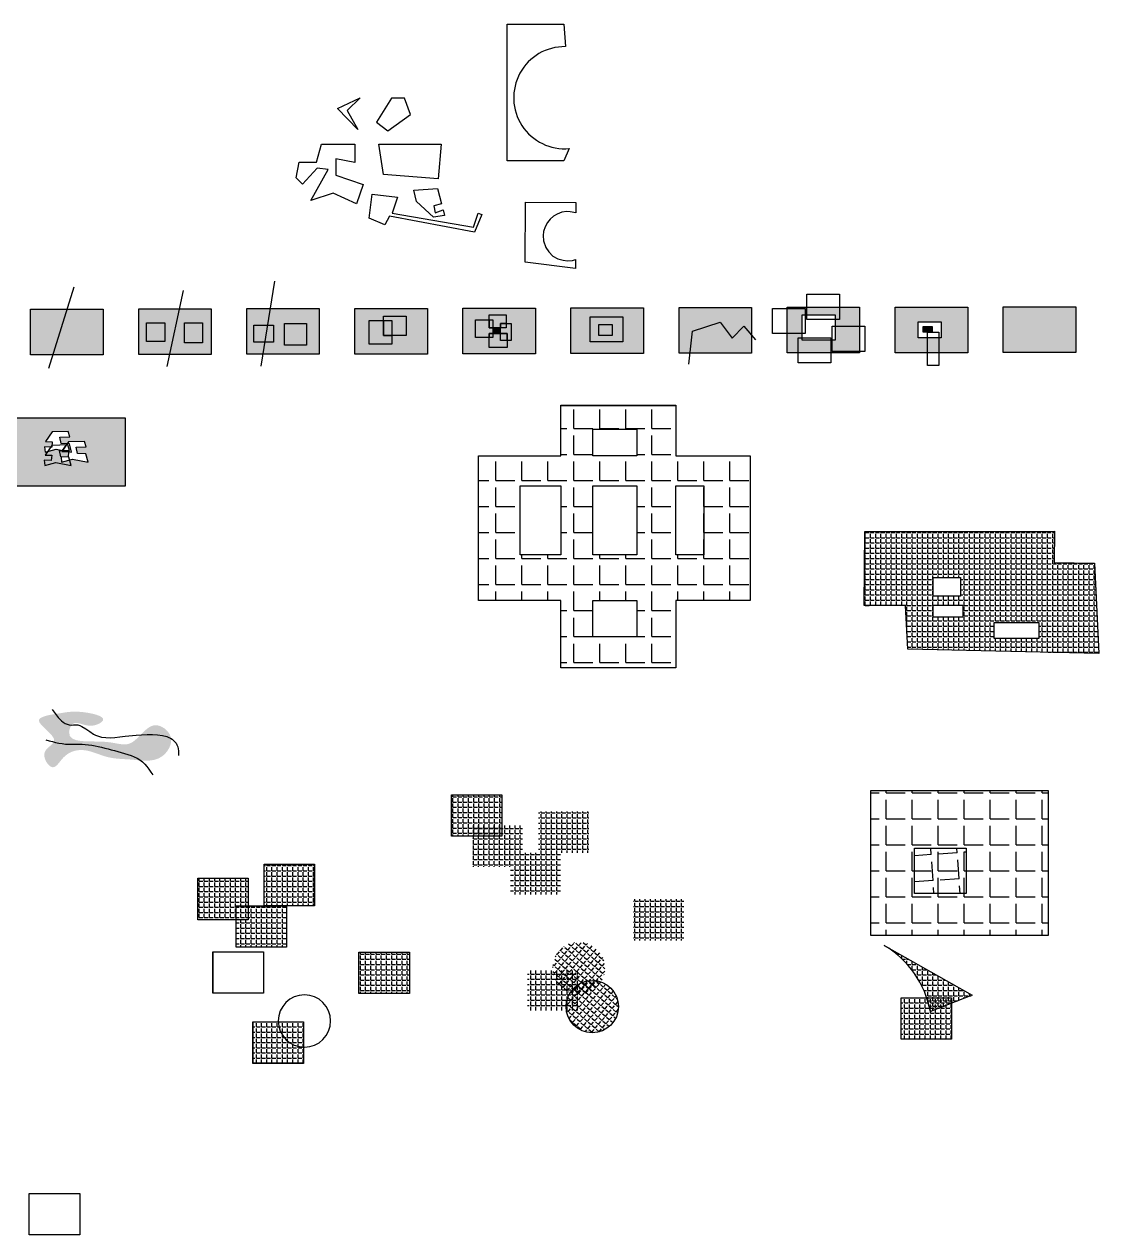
# Model space of a CAD drawing. Header units: millimetres. Extents: x -355 to 1127, y -279 to 387.
# Drawn here: x 117.9 to 406.3, y -62.8 to 262.2 of the extents above; entities that cross this region are included whole.
import ezdxf

# ---------------------------------------------------------------- set-up
doc = ezdxf.new("R2010")
doc.units = ezdxf.units.MM
pattern_1 = [(0, (0, 0), (0, 1.397), [1.016, -0.381]), (90, (0, 0), (-1.397, 9e-17), [1.016, -0.381])]
pattern_2 = [(0, (73.6357, 14.1829), (0, 1.397), [1.016, -0.381]), (90, (73.6357, 14.1829), (-1.397, 9e-17), [1.016, -0.381])]
pattern_3 = [(0, (0, 0), (0, 6.985), [5.08, -1.905]), (90, (0, 0), (-6.985, 4e-16), [5.08, -1.905])]

msp = doc.modelspace()

# ---------------------------------------------------------------- hatches: boundary and pattern name
for points in [[(119.63, 185.67), (139.09, 185.67), (139.09, 173.41), (119.63, 173.41)], [(148.64, 185.74), (168.1, 185.74), (168.1, 173.49), (148.64, 173.49)], [(177.64, 185.82), (197.1, 185.82), (197.1, 173.56), (177.64, 173.56)], [(264.66, 186.04), (284.12, 186.04), (284.12, 173.78), (264.66, 173.78)], [(293.67, 186.11), (313.13, 186.11), (313.13, 173.85), (293.67, 173.85)], [(380.68, 186.33), (400.14, 186.33), (400.14, 174.07), (380.68, 174.07)], [(214.33, 182.6), (214.33, 178.63), (216.54, 178.63), (216.54, 176.29), (210.51, 176.29), (210.51, 182.6)], [(214.33, 183.84), (220.43, 183.84), (220.43, 178.63), (214.33, 178.63)], [(242.68, 182.82), (242.68, 180.63), (243.65, 180.63), (243.65, 179.16), (242.73, 179.16), (242.73, 178.05), (239.03, 178.05), (239.03, 182.82)], [(247.29, 181.87), (245.72, 181.87), (245.72, 180.63), (242.68, 180.63), (242.68, 184.12), (247.29, 184.12)], [(242.73, 179.16), (247.52, 179.16), (247.52, 175.39), (242.73, 175.39)], [(243.65, 179.16), (245.72, 179.16), (245.72, 180.63), (243.65, 180.63)], [(247.52, 177.27), (247.52, 179.16), (245.72, 179.16), (245.72, 181.87), (248.57, 181.87), (248.57, 177.27)], [(359.19, 180.99), (361.59, 180.99), (361.59, 179.48), (359.19, 179.48)]]:
    msp.add_hatch(color=215).paths.add_polyline_path(points)
h = msp.add_hatch(color=215)
h.paths.add_polyline_path([(226.11, 173.63), (206.65, 173.63), (206.65, 185.89), (226.11, 185.89)])
h.paths.add_polyline_path([(214.33, 182.6), (214.33, 183.84), (220.43, 183.84), (220.43, 178.63), (216.54, 178.63), (216.54, 176.29), (210.51, 176.29), (210.51, 182.6)], flags=16)
h = msp.add_hatch(color=215)
h.paths.add_polyline_path([(235.66, 185.96), (255.12, 185.96), (255.12, 173.71), (235.66, 173.71)])
h.paths.add_polyline_path([(242.68, 182.82), (242.68, 184.12), (247.29, 184.12), (247.29, 181.87), (248.57, 181.87), (248.57, 177.27), (247.52, 177.27), (247.52, 175.39), (242.73, 175.39), (242.73, 178.05), (239.03, 178.05), (239.03, 182.82)], flags=16)
h = msp.add_hatch(color=215)
h.paths.add_polyline_path([(342.13, 186.18), (342.13, 173.93), (322.67, 173.93), (322.67, 186.18)])
h.paths.add_polyline_path([(326.75, 184.16), (335.54, 184.16), (335.54, 177.4), (326.75, 177.4)], flags=16)
h = msp.add_hatch(color=215)
h.paths.add_polyline_path([(371.14, 186.26), (371.14, 174), (351.68, 174), (351.68, 186.26)])
h.paths.add_polyline_path([(357.85, 182.31), (364.01, 182.31), (364.01, 178.01), (357.85, 178.01)], flags=16)
h = msp.add_hatch()
h.set_pattern_fill('ANGLE', color=215, style=0)
h.set_pattern_definition(pattern_3)
h.paths.add_polyline_path([(261.91, 107.45), (239.85, 107.45), (239.85, 146.31), (261.91, 146.31), (261.91, 159.86), (292.84, 159.86), (292.84, 146.31), (312.73, 146.31), (312.73, 107.45), (292.84, 107.45), (292.84, 89.38), (261.91, 89.38)])
h.paths.add_polyline_path([(261.91, 138.29), (261.91, 119.78), (251.04, 119.78), (251.04, 138.29)], flags=16)
h.paths.add_polyline_path([(292.84, 119.78), (292.84, 138.29), (300.35, 138.29), (300.35, 119.78)], flags=16)
h.paths.add_polyline_path([(270.49, 107.45), (282.38, 107.45), (282.38, 97.76), (270.49, 97.76)], flags=16)
h.paths.add_polyline_path([(282.38, 146.31), (270.49, 146.31), (270.49, 153.48), (282.38, 153.48)], flags=16)
h.paths.add_polyline_path([(270.49, 138.29), (282.38, 138.29), (282.38, 119.78), (270.49, 119.78)], flags=16)
h = msp.add_hatch(color=215)
h.paths.add_polyline_path([(145.04, 138.16), (109.84, 138.16), (109.84, 156.55), (145.04, 156.55)])
h.paths.add_polyline_path([(128.22, 147.76), (128.01, 147.46), (129.8, 147.4), (129.69, 145.96), (127.78, 146.05), (127.95, 144.63), (130.87, 145.44), (135.03, 144.63), (134.43, 146.88), (132.23, 146.94), (131.85, 148.67), (134.54, 148.7), (134.11, 150.18), (129.8, 150.06), (129.46, 149.56), (127.82, 149.61), (127.45, 151.34), (130.13, 151.37), (129.7, 152.84), (125.4, 152.73), (123.6, 150.13), (125.4, 150.07), (125.28, 148.63), (123.37, 148.71), (123.55, 147.3), (126.46, 148.11)], flags=16)
at = {"true_color": 0x2776bb}
h = msp.add_hatch(dxfattribs=at)
h.set_pattern_fill('ANGLE', color=152, scale=0.2, style=0)
h.set_pattern_definition(pattern_1)
h.paths.add_polyline_path([(394.39, 117.69), (405.17, 117.45), (406.32, 93.3), (355.04, 94.43), (354.48, 106.19), (343.38, 106.17), (343.59, 125.96), (394.48, 126.08)])
h.paths.add_polyline_path([(390.21, 97.29), (378.22, 97.29), (378.22, 101.54), (390.21, 101.54)], flags=16)
h.paths.add_polyline_path([(361.86, 106.21), (369.86, 106.23), (369.86, 103.01), (361.86, 103.01)], flags=16)
h.paths.add_polyline_path([(361.86, 108.67), (361.86, 113.68), (369.2, 113.68), (369.2, 108.67)], flags=16)
h = msp.add_hatch(color=215)
h.dxf.hatch_style = 1
edge = h.paths.add_edge_path()
edge.add_spline(control_points=[(125.92, 69.69), (126.36, 71.4), (118.14, 75.88), (128.23, 77.26), (131.99, 78.1), (141.61, 76.13), (135.11, 72.78), (131.12, 75.9), (128.38, 68.57), (139.31, 70.6), (146.2, 67.81), (149.53, 72.1), (153.43, 75.05), (159.02, 70.92), (154.57, 63.64), (147.15, 64.98), (140.12, 64.9), (134.07, 68.16), (128.57, 66.47), (125.57, 60.85), (121.64, 67.2), (125.67, 68.72), (125.92, 69.69)], knot_values=[0, 0, 0, 0, 1062.074919, 1900.372759, 2845.505243, 3813.591979, 4366.484489, 5123.61486, 5480.439553, 7097.046035, 8025.624567, 8820.390764, 9314.137135, 10121.439768, 11036.490415, 12222.318951, 13266.688171, 14314.173325, 15180.593148, 15760.107157, 16448.233783, 17054.647622, 17054.647622, 17054.647622, 17054.647622], degree=3, periodic=0)
h = msp.add_hatch()
h.set_pattern_fill('ANGLE', color=215, scale=0.2)
h.set_pattern_definition([(0, (24.8001, 42.2166), (0, 1.397), [1.016, -0.381]), (90, (24.8001, 42.2166), (-1.397, 9e-17), [1.016, -0.381])])
h.paths.add_polyline_path([(232.56, 55.35), (246.1, 55.35), (246.1, 44.24), (232.56, 44.24)])
h = msp.add_hatch()
h.set_pattern_fill('ANGLE', color=215)
h.set_pattern_definition(pattern_3)
h.paths.add_polyline_path([(345.13, 56.45), (392.76, 56.45), (392.76, 17.61), (345.13, 17.61)])
h = msp.add_hatch()
h.set_pattern_fill('ANGLE', color=215, scale=0.2)
h.set_pattern_definition(pattern_2)
h.paths.add_polyline_path([(255.93, 50.85), (269.47, 50.85), (269.47, 39.74), (255.93, 39.74)])
h = msp.add_hatch()
h.set_pattern_fill('ANGLE', color=215, scale=0.2)
h.set_pattern_definition(pattern_2)
h.paths.add_polyline_path([(238.1, 47.09), (251.64, 47.09), (251.64, 35.98), (238.1, 35.98)])
h = msp.add_hatch(dxfattribs=at)
h.set_pattern_fill('ANGLE', color=152, scale=0.2)
h.set_pattern_definition(pattern_2)
h.paths.add_polyline_path([(248.41, 39.72), (261.95, 39.72), (261.95, 28.61), (248.41, 28.61)])
h = msp.add_hatch()
h.set_pattern_fill('ANGLE', color=215, angle=94)
h.set_pattern_definition([(94, (0, 0), (-6.96798, -0.48725), [5.08, -1.905]), (184, (0, 0), (0.48725, -6.96798), [5.08, -1.905])])
h.paths.add_polyline_path([(356.85, 40.99), (370.73, 40.99), (370.73, 28.87), (356.85, 28.87)])
h = msp.add_hatch()
h.set_pattern_fill('ANGLE', color=215, scale=0.2)
h.set_pattern_definition(pattern_1)
h.paths.add_polyline_path([(182.3, 36.67), (195.84, 36.67), (195.84, 25.56), (182.3, 25.56)])
h = msp.add_hatch()
h.set_pattern_fill('ANGLE', color=215, scale=0.2)
h.set_pattern_definition(pattern_1)
h.paths.add_polyline_path([(164.46, 32.91), (178, 32.91), (178, 21.8), (164.46, 21.8)])
h = msp.add_hatch()
h.set_pattern_fill('ANGLE', color=215, scale=0.2)
h.set_pattern_definition(pattern_2)
h.paths.add_polyline_path([(281.39, 27.32), (294.93, 27.32), (294.93, 16.21), (281.39, 16.21)])
h = msp.add_hatch(dxfattribs=at)
h.set_pattern_fill('ANGLE', color=152, scale=0.2)
h.set_pattern_definition(pattern_1)
h.paths.add_polyline_path([(174.77, 25.54), (188.31, 25.54), (188.31, 14.43), (174.77, 14.43)])
h = msp.add_hatch()
h.set_pattern_fill('ANGLE', color=215, scale=0.2)
h.set_pattern_definition(pattern_1)
h.paths.add_polyline_path([(207.76, 13.13), (221.3, 13.13), (221.3, 2.03), (207.76, 2.03)])
h = msp.add_hatch()
h.set_pattern_fill('ANGLE', color=215, scale=0.2, angle=49)
h.set_pattern_definition([(49, (73.6357, 14.1829), (-1.054329, 0.916514), [1.016, -0.381]), (139, (73.6357, 14.1829), (-0.916514, -1.054329), [1.016, -0.381])])
edge = h.paths.add_edge_path()
edge.add_arc((266.75, 8.81), 7.02, 0, 360)
h = msp.add_hatch(dxfattribs=at)
h.set_pattern_fill('ANGLE', color=152, scale=0.2, style=0)
h.set_pattern_definition(pattern_1)
edge = h.paths.add_edge_path()
edge.add_line((372.37, 1.52), (361.14, -2.86))
edge.add_arc((335.25, -7.7), 26.34, 10.6044, 59.132)
edge.add_line((348.76, 14.9), (372.37, 1.52))
h = msp.add_hatch()
h.set_pattern_fill('ANGLE', color=215, scale=0.2)
h.set_pattern_definition(pattern_2)
h.paths.add_polyline_path([(252.96, 8.55), (266.5, 8.55), (266.5, -2.56), (252.96, -2.56)])
h = msp.add_hatch()
h.set_pattern_fill('ANGLE', color=215, scale=0.2, angle=49)
h.set_pattern_definition([(49, (77.254, 3.8566), (-1.054329, 0.916514), [1.016, -0.381]), (139, (77.254, 3.8566), (-0.916514, -1.054329), [1.016, -0.381])])
edge = h.paths.add_edge_path()
edge.add_arc((270.37, -1.52), 7.02, 0, 360)
h = msp.add_hatch()
h.set_pattern_fill('ANGLE', color=215, scale=0.2)
h.set_pattern_definition([(0, (173.934, 6.4534), (0, 1.397), [1.016, -0.381]), (90, (173.934, 6.4534), (-1.397, 9e-17), [1.016, -0.381])])
h.paths.add_polyline_path([(353.26, 0.82), (366.8, 0.82), (366.8, -10.29), (353.26, -10.29)])
h = msp.add_hatch()
h.set_pattern_fill('ANGLE', color=215, scale=0.2, style=0)
h.set_pattern_definition(pattern_1)
h.paths.add_polyline_path([(179.31, -16.76), (179.31, -5.61), (192.89, -5.61), (192.89, -16.76)])
h = msp.add_hatch()
h.set_pattern_fill('ANGLE', color=215, scale=0.2, style=0)
h.set_pattern_definition(pattern_1)
h.paths.add_polyline_path([(179.33, -16.74), (179.33, -5.63), (192.87, -5.63), (192.87, -16.74)])

# ---------------------------------------------------------------- linework, layer by layer
msp.add_lwpolyline([(262.76, 225.53), (247.57, 225.53), (247.57, 262.16), (262.76, 262.16), (263.15, 256.14, 1.050646), (264.18, 228.77)], format="xyb", close=True)
for points in [[(207.44, 233.87), (201.98, 239.51), (208.05, 242.39), (204.57, 239.02)], [(212.5, 235.83), (215.47, 233.59), (221.63, 237.89), (220, 242.33), (216.49, 242.33)], [(190.86, 220.94), (191.68, 225.17), (196.39, 225.17), (197.68, 230), (206.63, 230), (206.63, 225.06), (201.57, 226), (201.57, 221.65), (208.86, 219.18), (207.11, 213.99), (200.86, 216.82), (194.86, 214.82), (199.53, 223.19), (196.56, 223.51), (192.58, 219.2)], [(214.37, 221.8), (213.12, 229.99), (229.8, 229.99), (229.01, 220.68)], [(223.22, 214.61), (222.52, 217.58), (228.87, 218.04), (229.94, 213.96), (227.85, 213.42), (228.24, 211.51), (230.36, 212.32), (230.68, 210.78), (227.72, 210.4)], [(210.52, 210.12), (211.26, 216.51), (218.07, 215.72), (216.64, 211.41), (238.46, 207.66), (239.76, 211.46), (240.73, 211.13), (238.74, 206.32), (215.99, 210.63), (214.74, 208.31)], [(252.48, 214.4), (266, 214.3), (265.93, 211.51), (264.48, 211.81), (263.57, 211.87), (262.25, 211.72), (260.99, 211.22), (259.98, 210.64), (259.09, 209.88), (258.39, 208.95), (257.69, 207.76), (257.33, 206.57), (257.19, 205.46), (257.3, 204.02), (257.87, 202.22), (258.71, 201.05), (259.79, 199.94), (261.17, 199.19), (262.52, 198.8), (263.75, 198.65), (265.1, 198.74), (265.88, 199.01), (265.87, 196.63), (252.36, 198.33)], [(327.98, 189.68), (336.77, 189.68), (336.77, 182.92), (327.98, 182.92)], [(119.63, 185.67), (139.09, 185.67), (139.09, 173.41), (119.63, 173.41)], [(148.64, 185.74), (168.1, 185.74), (168.1, 173.49), (148.64, 173.49)], [(177.64, 185.82), (197.1, 185.82), (197.1, 173.56), (177.64, 173.56)], [(226.11, 173.63), (206.65, 173.63), (206.65, 185.89), (226.11, 185.89)], [(235.66, 185.96), (255.12, 185.96), (255.12, 173.71), (235.66, 173.71)], [(264.66, 186.04), (284.12, 186.04), (284.12, 173.78), (264.66, 173.78)], [(293.67, 186.11), (313.13, 186.11), (313.13, 173.85), (293.67, 173.85)], [(318.78, 185.88), (327.56, 185.88), (327.56, 179.12), (318.78, 179.12)], [(342.13, 186.18), (342.13, 173.93), (322.67, 173.93), (322.67, 186.18)], [(371.14, 186.26), (371.14, 174), (351.68, 174), (351.68, 186.26)], [(380.68, 186.33), (400.14, 186.33), (400.14, 174.07), (380.68, 174.07)], [(150.69, 182), (155.61, 182), (155.61, 177.01), (150.69, 177.01)], [(160.9, 182), (165.75, 182), (165.75, 176.64), (160.9, 176.64)], [(214.33, 182.6), (214.33, 183.84), (220.43, 183.84), (220.43, 178.63), (216.54, 178.63), (216.54, 176.29), (210.51, 176.29), (210.51, 182.6)], [(210.51, 182.6), (216.54, 182.6), (216.54, 176.29), (210.51, 176.29)], [(214.33, 182.6), (214.33, 178.63), (216.54, 178.63), (216.54, 176.29), (210.51, 176.29), (210.51, 182.6)], [(214.33, 183.84), (220.43, 183.84), (220.43, 178.63), (214.33, 178.63)], [(214.33, 183.84), (220.43, 183.84), (220.43, 178.63), (214.33, 178.63)], [(242.68, 182.82), (242.68, 184.12), (247.29, 184.12), (247.29, 181.87), (248.57, 181.87), (248.57, 177.27), (247.52, 177.27), (247.52, 175.39), (242.73, 175.39), (242.73, 178.05), (239.03, 178.05), (239.03, 182.82)], [(239.03, 182.82), (243.65, 182.82), (243.65, 178.05), (239.03, 178.05)], [(242.68, 182.82), (242.68, 180.63), (243.65, 180.63), (243.65, 179.16), (242.73, 179.16), (242.73, 178.05), (239.03, 178.05), (239.03, 182.82)], [(242.68, 184.12), (247.29, 184.12), (247.29, 180.63), (242.68, 180.63)], [(247.29, 181.87), (245.72, 181.87), (245.72, 180.63), (242.68, 180.63), (242.68, 184.12), (247.29, 184.12)], [(269.81, 183.66), (278.6, 183.66), (278.6, 176.9), (269.81, 176.9)], [(326.75, 184.16), (335.54, 184.16), (335.54, 177.4), (326.75, 177.4)], [(326.75, 184.16), (335.54, 184.16), (335.54, 177.4), (326.75, 177.4)], [(357.85, 182.31), (364.01, 182.31), (364.01, 178.01), (357.85, 178.01)], [(357.85, 182.31), (364.01, 182.31), (364.01, 178.01), (357.85, 178.01)], [(179.57, 181.35), (184.79, 181.35), (184.79, 176.8), (179.57, 176.8)], [(187.8, 181.87), (193.67, 181.87), (193.67, 175.99), (187.8, 175.99)], [(242.73, 179.16), (247.52, 179.16), (247.52, 175.39), (242.73, 175.39)], [(242.73, 179.16), (247.52, 179.16), (247.52, 175.39), (242.73, 175.39)], [(245.72, 181.87), (248.57, 181.87), (248.57, 177.27), (245.72, 177.27)], [(247.52, 177.27), (247.52, 179.16), (245.72, 179.16), (245.72, 181.87), (248.57, 181.87), (248.57, 177.27)], [(272.15, 181.55), (275.7, 181.55), (275.7, 178.65), (272.15, 178.65)], [(334.73, 181.12), (343.52, 181.12), (343.52, 174.36), (334.73, 174.36)], [(359.19, 180.99), (361.59, 180.99), (361.59, 179.48), (359.19, 179.48)], [(360.34, 179.55), (363.38, 179.55), (363.38, 170.58), (360.34, 170.58)], [(325.67, 178), (334.45, 178), (334.45, 171.24), (325.67, 171.24)], [(261.91, 107.45), (239.85, 107.45), (239.85, 146.31), (261.91, 146.31), (261.91, 159.86), (292.84, 159.86), (292.84, 146.31), (312.73, 146.31), (312.73, 107.45), (292.84, 107.45), (292.84, 89.38), (261.91, 89.38)], [(145.04, 138.16), (109.84, 138.16), (109.84, 156.55), (145.04, 156.55)], [(128.22, 147.76), (129.46, 149.56), (127.82, 149.61), (127.45, 151.34), (130.13, 151.37), (129.7, 152.84), (125.4, 152.73), (123.6, 150.13), (125.4, 150.07), (125.28, 148.63), (123.37, 148.71), (123.55, 147.3), (126.46, 148.11)], [(128.22, 147.76), (128.01, 147.46), (129.8, 147.4), (129.69, 145.96), (127.78, 146.05), (127.95, 144.63), (130.87, 145.44), (135.03, 144.63), (134.43, 146.88), (132.23, 146.94), (131.85, 148.67), (134.54, 148.7), (134.11, 150.18), (129.8, 150.06), (129.46, 149.56), (127.82, 149.61), (127.45, 151.34), (130.13, 151.37), (129.7, 152.84), (125.4, 152.73), (123.6, 150.13), (125.4, 150.07), (125.28, 148.63), (123.37, 148.71), (123.55, 147.3), (126.46, 148.11)], [(282.38, 146.31), (270.49, 146.31), (270.49, 153.48), (282.38, 153.48)], [(130.87, 145.44), (135.03, 144.63), (134.43, 146.88), (132.23, 146.94), (131.85, 148.67), (134.54, 148.7), (134.11, 150.18), (129.8, 150.06), (128.01, 147.46), (129.8, 147.4), (129.69, 145.96), (127.78, 146.05), (127.95, 144.63)], [(261.91, 138.29), (261.91, 119.78), (251.04, 119.78), (251.04, 138.29)], [(270.49, 138.29), (282.38, 138.29), (282.38, 119.78), (270.49, 119.78)], [(282.38, 138.29), (282.38, 119.78), (270.49, 119.78), (270.49, 138.29)], [(292.84, 119.78), (292.84, 138.29), (300.35, 138.29), (300.35, 119.78)], [(394.39, 117.69), (405.17, 117.45), (406.32, 93.3), (355.04, 94.43), (354.48, 106.19), (343.38, 106.17), (343.59, 125.96), (394.48, 126.08)], [(361.86, 108.67), (361.86, 113.68), (369.2, 113.68), (369.2, 108.67)], [(369.2, 113.68), (369.2, 108.67), (361.86, 108.67), (361.86, 113.68)], [(270.49, 107.45), (282.38, 107.45), (282.38, 97.76), (270.49, 97.76)], [(361.86, 106.21), (369.86, 106.23), (369.86, 103.01), (361.86, 103.01)], [(390.21, 97.29), (378.22, 97.29), (378.22, 101.54), (390.21, 101.54)], [(232.56, 55.35), (246.1, 55.35), (246.1, 44.24), (232.56, 44.24)], [(345.13, 56.45), (392.76, 56.45), (392.76, 17.61), (345.13, 17.61)], [(356.85, 40.99), (370.73, 40.99), (370.73, 28.87), (356.85, 28.87)], [(182.3, 36.67), (195.84, 36.67), (195.84, 25.56), (182.3, 25.56)], [(164.46, 32.91), (178, 32.91), (178, 21.8), (164.46, 21.8)], [(174.77, 25.54), (188.31, 25.54), (188.31, 14.43), (174.77, 14.43)], [(207.76, 13.13), (221.3, 13.13), (221.3, 2.03), (207.76, 2.03)], [(353.26, 0.82), (366.8, 0.82), (366.8, -10.29), (353.26, -10.29)], [(179.31, -16.76), (179.31, -5.61), (192.89, -5.61), (192.89, -16.76)], [(179.33, -16.74), (179.33, -5.63), (192.87, -5.63), (192.87, -16.74)], [(119.26, -51.66), (132.8, -51.66), (132.8, -62.77), (119.26, -62.77)]]:
    msp.add_lwpolyline(points, close=True)
for points in [[(181.48, 170.42), (185.15, 193.17)], [(124.48, 169.82), (131.31, 191.69)], [(156.28, 170.33), (160.68, 190.66)], [(296.31, 170.96), (297.29, 179.78), (304.68, 182.15), (307.94, 177.88), (311.05, 181.13), (314.22, 177.46)], [(125.37, 78.27), (126.19, 77.13), (127.04, 76.07), (127.93, 75.17), (128.4, 74.79), (128.89, 74.49), (129.4, 74.26), (129.94, 74.11), (130.51, 74.06), (131.1, 74.1), (131.7, 74.14), (132.28, 74.07), (132.84, 73.91), (133.38, 73.67), (134.44, 73.04), (135.47, 72.31), (136.5, 71.63), (137.03, 71.35), (137.56, 71.12), (138.66, 70.81), (139.8, 70.67), (141, 70.65), (142.25, 70.73), (143.57, 70.87), (144.97, 71.03), (147.91, 71.35), (149.41, 71.46), (150.89, 71.53), (152.33, 71.53), (153.71, 71.44), (154.99, 71.26), (156.15, 70.95), (156.68, 70.75), (157.17, 70.52), (157.61, 70.24), (158.01, 69.93), (158.36, 69.57), (158.66, 69.17), (158.9, 68.72), (159.09, 68.22), (159.21, 67.68), (159.28, 67.09), (159.35, 65.85)], [(123.71, 70.07), (124.58, 69.83), (125.45, 69.6), (126.32, 69.39), (127.19, 69.21), (128.07, 69.06), (128.95, 68.95), (129.84, 68.9), (130.73, 68.88), (131.63, 68.88), (132.52, 68.89), (133.42, 68.88), (134.3, 68.86), (135.18, 68.78), (136.05, 68.67), (136.92, 68.51), (137.79, 68.33), (138.65, 68.12), (139.52, 67.89), (140.39, 67.65), (141.27, 67.41), (142.16, 67.18), (143.06, 66.95), (143.96, 66.71), (144.85, 66.46), (145.73, 66.19), (146.59, 65.88), (147.41, 65.54), (148.2, 65.14), (148.94, 64.69), (149.64, 64.17), (150.27, 63.58), (150.84, 62.92), (151.38, 62.2), (151.89, 61.45), (152.38, 60.68)]]:
    msp.add_lwpolyline(points)
at = {"color": 6}
for points in [[(243.65, 179.16), (245.72, 179.16), (245.72, 180.63), (243.65, 180.63)], [(261.9, 107.44), (239.84, 107.44), (239.84, 146.32), (261.9, 146.32), (261.9, 159.87), (292.85, 159.87), (292.85, 146.32), (312.74, 146.32), (312.74, 107.44), (292.85, 107.44), (292.85, 89.37), (261.9, 89.37)], [(394.4, 117.7), (405.18, 117.46), (406.33, 93.29), (355.04, 94.42), (354.48, 106.18), (343.37, 106.16), (343.58, 125.97), (394.49, 126.09)], [(182.14, 2.08), (168.58, 2.08), (168.58, 13.21), (182.14, 13.21)], [(192.88, -16.75), (179.32, -16.75), (179.32, -5.62), (192.88, -5.62)]]:
    msp.add_lwpolyline(points, close=True, dxfattribs=at)
at = {"color": 2}
for points in [[(126.46, 148.11), (130.63, 147.3), (130.02, 149.55), (127.82, 149.61), (127.45, 151.34), (130.13, 151.37), (129.7, 152.84), (125.4, 152.73), (123.6, 150.13), (125.4, 150.07), (125.28, 148.63), (123.37, 148.71), (123.55, 147.3)], [(130.87, 145.44), (135.03, 144.63), (134.43, 146.88), (132.23, 146.94), (131.85, 148.67), (134.54, 148.7), (134.11, 150.18), (129.8, 150.06), (128.01, 147.46), (129.8, 147.4), (129.69, 145.96), (127.78, 146.05), (127.95, 144.63)], [(126.35, 144.51), (130.51, 143.7), (129.9, 145.96), (127.71, 146.01), (127.33, 147.75), (130.02, 147.78), (129.58, 149.25), (125.28, 149.13), (123.49, 146.53), (125.28, 146.48), (125.16, 145.03), (123.26, 145.12), (123.43, 143.7)]]:
    msp.add_lwpolyline(points, close=True, dxfattribs=at)
at = {"color": 5}
for points in [[(168.57, 2.07), (168.57, 13.22), (182.15, 13.22), (182.15, 2.07)], [(168.59, 2.09), (168.59, 13.2), (182.13, 13.2), (182.13, 2.09)]]:
    msp.add_lwpolyline(points, close=True, dxfattribs=at)
at = {"color": 152, "true_color": 0x2776bb}
msp.add_lwpolyline([(372.37, 1.52), (361.14, -2.86, 0.214963), (348.76, 14.9)], format="xyb", close=True, dxfattribs=at)
at = {"color": 6}
msp.add_lwpolyline([(186.09, -5.38, 1), (200.14, -5.38, 1)], format="xyb", close=True, dxfattribs=at)
msp.add_circle((270.37, -1.52), 7.02)

doc.saveas('drawing.dxf')
